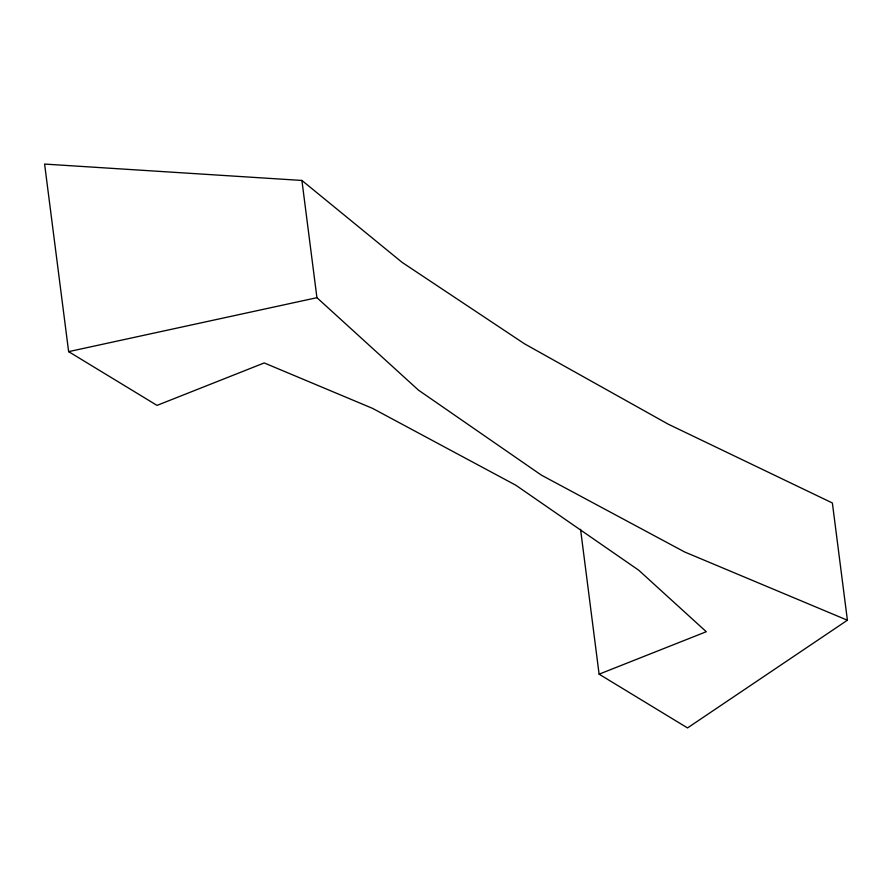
<?xml version="1.0" encoding="UTF-8"?>
<svg xmlns="http://www.w3.org/2000/svg" width="892" height="892" viewBox="0 0 892 892"><rect width="100%" height="100%" fill="white"/><g stroke="black" fill="none" stroke-linecap="round" stroke-linejoin="round"><path stroke-width="1.34" d="M599.101 674.174L706.286 631.726L638.694 570.189L515.832 485.226L372.533 408.358L264.222 362.944L157.037 405.392L68.628 351.638L44.6 164.072L301.909 180.452L402.114 262.382L524.529 343.821L668.275 424.202L832.381 502.988L847.4 620.219L687.52 727.928L599.101 674.174L580.558 529.357M68.628 351.638L316.928 297.683L418.482 390.15L541.344 475.113L684.643 551.981L847.4 620.219M301.909 180.452L316.928 297.683"/></g></svg>
